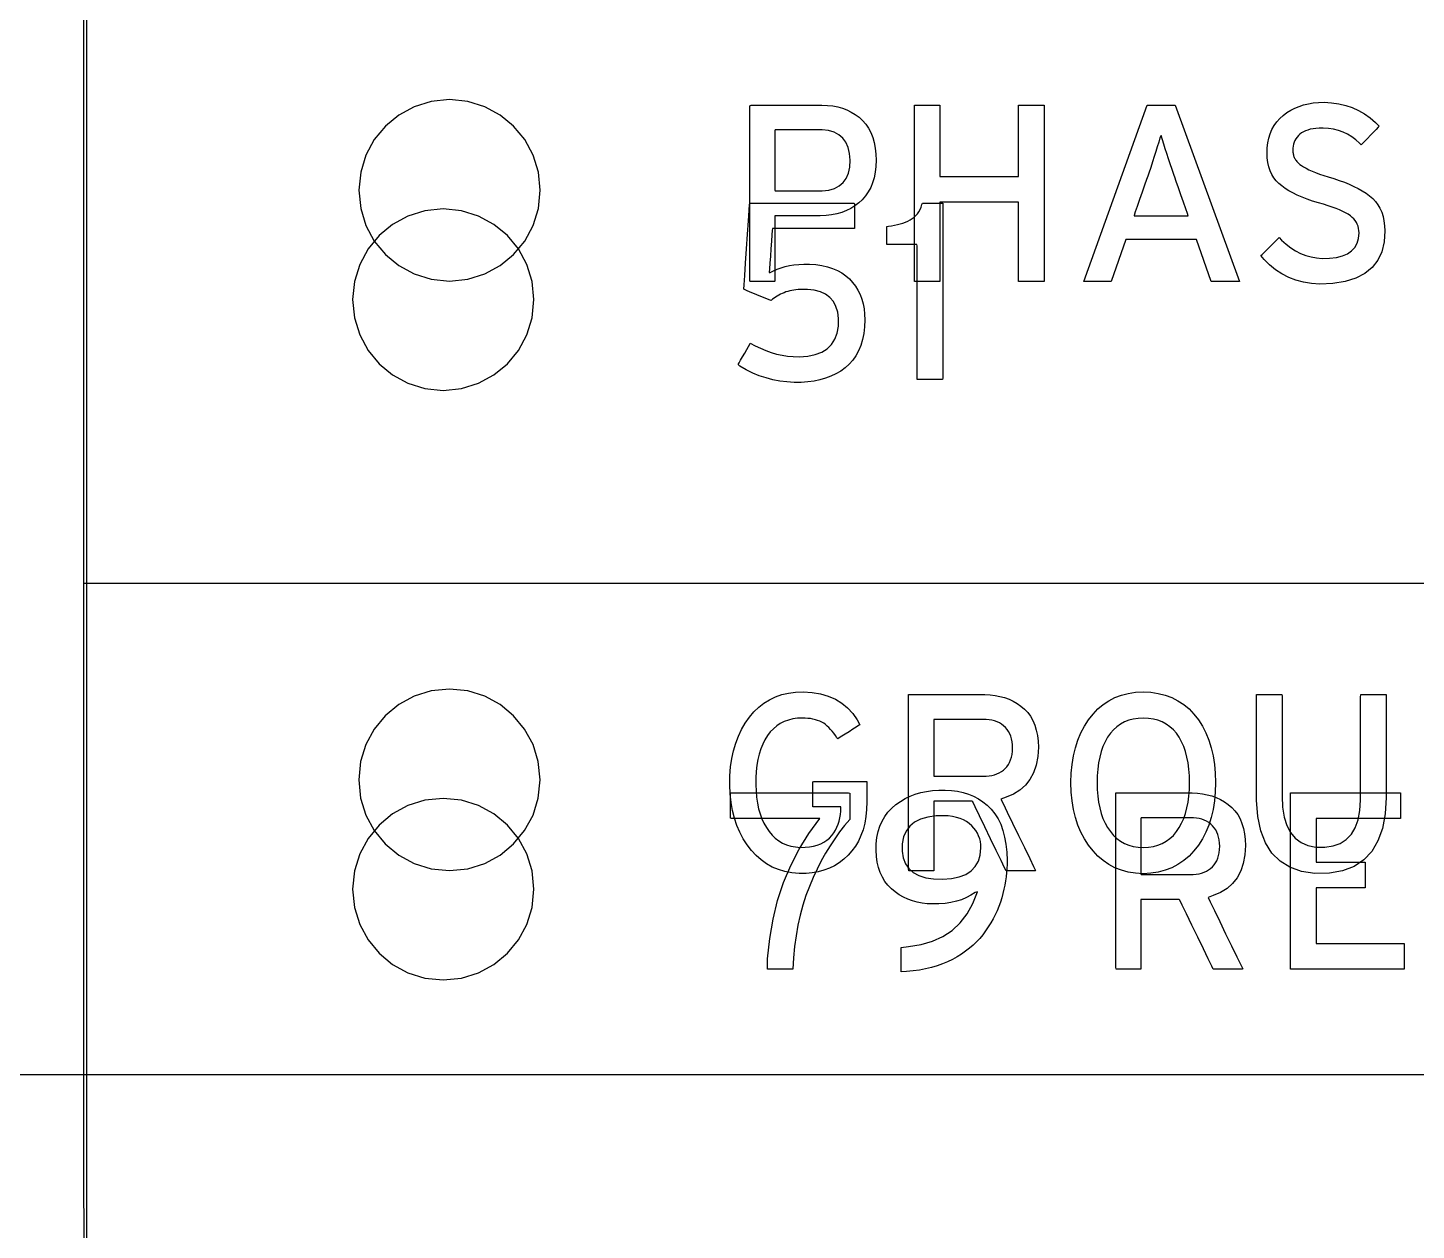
# Model space of a CAD drawing. Extents: x 1 to 47.7, y 0.2 to 35.
# Drawn here: x 12.891 to 13.657, y 12.101 to 12.763 of the extents above; entities that cross this region are included whole.
import ezdxf

# ---------------------------------------------------------------- set-up
doc = ezdxf.new("R2010")
doc.units = 0
doc.header["$MEASUREMENT"] = 0
for name, color, linetype in [('4_1__5U__UP_TO_TWO_IO_BOAR', 7, 'CONTINUOUS'), ('4_2__5U__FRONT_PANEL_W_24_', 7, 'CONTINUOUS'), ('5_1___24__TARGET_LEDS___12', 7, 'CONTINUOUS')]:
    doc.layers.add(name, color=color, linetype=linetype)

msp = doc.modelspace()

# ---------------------------------------------------------------- linework, layer by layer
at = {"layer": '4_1__5U__UP_TO_TWO_IO_BOAR'}
for points in [[(12.92363, 13.53081), (12.92363, 10.79851)], [(13.43743, 12.62361), (13.43743, 12.66722), (13.3941, 12.66722), (13.3941, 12.62361), (13.37999, 12.62361), (13.37999, 12.72079), (13.3941, 12.72079), (13.3941, 12.68145), (13.43743, 12.68145), (13.43743, 12.72079), (13.45154, 12.72079), (13.45154, 12.62361), (13.43743, 12.62361)], [(13.54363, 12.62361), (13.5355, 12.64667), (13.49657, 12.64667), (13.4885, 12.62361), (13.47338, 12.62361), (13.50837, 12.72079), (13.52383, 12.72079), (13.55923, 12.62361), (13.54363, 12.62361)], [(11.60446, 12.18645), (14.34452, 12.18645)]]:
    msp.add_lwpolyline(points, dxfattribs=at)
for points in [[(13.12369, 12.6238), (13.13377, 12.62481), (13.14315, 12.62773), (13.15165, 12.63234), (13.15905, 12.63845), (13.16516, 12.64586), (13.16978, 12.65435), (13.17269, 12.66374), (13.17371, 12.67382), (13.17269, 12.6839), (13.16978, 12.69328), (13.16516, 12.70177), (13.15905, 12.70917), (13.15165, 12.71528), (13.14315, 12.71989), (13.13377, 12.7228), (13.12369, 12.72381), (13.11361, 12.7228), (13.10423, 12.71989), (13.09574, 12.71528), (13.08835, 12.70917), (13.08225, 12.70177), (13.07764, 12.69328), (13.07473, 12.6839), (13.07372, 12.67382), (13.07473, 12.66374), (13.07764, 12.65435), (13.08225, 12.64586), (13.08835, 12.63845), (13.09574, 12.63234), (13.10423, 12.62773), (13.11361, 12.62481)], [(13.35897, 12.69038), (13.35882, 12.68698), (13.35844, 12.68377), (13.35783, 12.68076), (13.35699, 12.67795), (13.35591, 12.67533), (13.35461, 12.67291), (13.35308, 12.67069), (13.35131, 12.66866), (13.34934, 12.66683), (13.34721, 12.66521), (13.34494, 12.6638), (13.34251, 12.66261), (13.33994, 12.66163), (13.33721, 12.66086), (13.33434, 12.66031), (13.33131, 12.65996), (13.32813, 12.65983), (13.32703, 12.65983), (13.3247, 12.65983), (13.32125, 12.65983), (13.31714, 12.65983), (13.31284, 12.65983), (13.30884, 12.65983), (13.30559, 12.65983), (13.30358, 12.65983), (13.30315, 12.65967), (13.30315, 12.65747), (13.30315, 12.65322), (13.30315, 12.64762), (13.30315, 12.64137), (13.30315, 12.63515), (13.30315, 12.62967), (13.30315, 12.62562), (13.30315, 12.62368), (13.30283, 12.62361), (13.30161, 12.62361), (13.29973, 12.62361), (13.29744, 12.62361), (13.29503, 12.62361), (13.29275, 12.62361), (13.29086, 12.62361), (13.28964, 12.62361), (13.28932, 12.6238), (13.28932, 12.62899), (13.28932, 12.63987), (13.28932, 12.65458), (13.28932, 12.67125), (13.28932, 12.68803), (13.28932, 12.70305), (13.28932, 12.71445), (13.28932, 12.72036), (13.29, 12.72079), (13.29322, 12.72079), (13.29841, 12.72079), (13.30482, 12.72079), (13.31169, 12.72079), (13.31827, 12.72079), (13.3238, 12.72079), (13.32752, 12.72079), (13.32905, 12.72079), (13.33209, 12.72067), (13.33498, 12.72034), (13.33774, 12.7198), (13.34036, 12.71907), (13.34285, 12.71813), (13.3452, 12.71698), (13.34741, 12.71563), (13.34949, 12.71408), (13.35143, 12.7123), (13.35317, 12.71028), (13.35468, 12.70806), (13.35596, 12.70564), (13.35702, 12.703), (13.35785, 12.70016), (13.35845, 12.6971), (13.35882, 12.69384)], [(13.63939, 12.65151), (13.63899, 12.64538), (13.63769, 12.63996), (13.63547, 12.63526), (13.63233, 12.63127), (13.62828, 12.62799), (13.62333, 12.62543), (13.61745, 12.62358), (13.61067, 12.62245), (13.6036, 12.62208), (13.59897, 12.62245), (13.59456, 12.6232), (13.59038, 12.62433), (13.58641, 12.62584), (13.58268, 12.62773), (13.57916, 12.63), (13.57587, 12.63265), (13.5728, 12.63568), (13.57107, 12.6378), (13.57169, 12.63842), (13.57284, 12.63956), (13.57434, 12.64107), (13.57604, 12.64275), (13.57773, 12.64444), (13.57925, 12.64596), (13.58042, 12.64713), (13.58107, 12.64777), (13.5825, 12.64641), (13.58496, 12.64412), (13.58751, 12.64213), (13.59017, 12.64043), (13.59291, 12.63903), (13.59576, 12.63791), (13.5987, 12.63708), (13.60175, 12.63654), (13.60488, 12.6363), (13.60887, 12.63639), (13.61267, 12.63685), (13.61596, 12.63768), (13.61875, 12.63887), (13.62103, 12.64043), (13.62282, 12.64235), (13.6241, 12.64464), (13.62487, 12.6473), (13.62515, 12.65032), (13.6251, 12.65165), (13.62492, 12.65284), (13.62463, 12.65398), (13.62422, 12.65507), (13.6237, 12.65611), (13.62305, 12.65709), (13.62229, 12.65803), (13.6214, 12.65891), (13.62039, 12.65975), (13.61917, 12.66058), (13.61777, 12.6614), (13.6162, 12.66221), (13.61444, 12.66301), (13.6125, 12.6638), (13.61039, 12.66458), (13.60809, 12.66535), (13.60562, 12.66612), (13.60276, 12.66694), (13.59956, 12.66792), (13.59656, 12.66896), (13.59375, 12.67004), (13.59113, 12.67118), (13.58871, 12.67236), (13.58648, 12.6736), (13.58444, 12.67488), (13.5826, 12.67622), (13.58094, 12.67759), (13.57946, 12.67909), (13.57817, 12.68077), (13.57707, 12.68262), (13.57617, 12.68464), (13.57545, 12.68684), (13.57492, 12.68921), (13.57458, 12.69175), (13.57443, 12.69446), (13.5745, 12.6973), (13.57481, 12.70003), (13.57535, 12.70261), (13.57611, 12.70505), (13.57711, 12.70735), (13.57833, 12.70951), (13.57978, 12.71153), (13.58146, 12.7134), (13.58337, 12.71513), (13.58538, 12.71664), (13.58751, 12.71797), (13.58975, 12.71912), (13.59212, 12.7201), (13.59461, 12.7209), (13.59722, 12.72153), (13.59995, 12.72198), (13.60281, 12.72225), (13.6059, 12.72235), (13.61003, 12.72212), (13.614, 12.72156), (13.6178, 12.72066), (13.62143, 12.71943), (13.6249, 12.71787), (13.6282, 12.71598), (13.63132, 12.71375), (13.63429, 12.71119), (13.63627, 12.70913), (13.63572, 12.70856), (13.63463, 12.70743), (13.63317, 12.70591), (13.63151, 12.70419), (13.62983, 12.70245), (13.6283, 12.70087), (13.62711, 12.69963), (13.62642, 12.69891), (13.62538, 12.69978), (13.62333, 12.70166), (13.62115, 12.7033), (13.61885, 12.7047), (13.61641, 12.70586), (13.61385, 12.70678), (13.61115, 12.70746), (13.60833, 12.7079), (13.60538, 12.7081), (13.60315, 12.70808), (13.60142, 12.70795), (13.5998, 12.70774), (13.5983, 12.70745), (13.59692, 12.70707), (13.59565, 12.70662), (13.59449, 12.70608), (13.59345, 12.70546), (13.59253, 12.70476), (13.59171, 12.70396), (13.591, 12.70311), (13.59037, 12.70222), (13.58985, 12.70129), (13.58942, 12.70031), (13.58908, 12.69929), (13.58885, 12.69822), (13.58871, 12.69712), (13.58866, 12.69599), (13.58868, 12.69543), (13.58871, 12.69489), (13.58877, 12.69436), (13.58885, 12.69385), (13.58896, 12.69336), (13.58909, 12.69289), (13.58924, 12.69243), (13.58942, 12.69199), (13.58962, 12.69156), (13.58986, 12.6911), (13.59014, 12.69065), (13.59046, 12.6902), (13.59081, 12.68975), (13.59121, 12.68932), (13.59164, 12.68888), (13.59211, 12.68846), (13.59261, 12.68804), (13.59338, 12.68747), (13.59457, 12.68671), (13.59595, 12.68594), (13.59752, 12.68516), (13.59928, 12.68438), (13.60123, 12.68359), (13.60337, 12.68279), (13.6057, 12.68199), (13.60822, 12.68118), (13.61118, 12.68028), (13.61421, 12.67929), (13.61708, 12.67825), (13.61979, 12.67715), (13.62234, 12.67599), (13.62473, 12.67478), (13.62697, 12.67351), (13.62904, 12.67219), (13.63096, 12.67081), (13.6327, 12.66933), (13.63424, 12.66769), (13.63558, 12.66589), (13.63671, 12.66391), (13.63765, 12.66177), (13.63839, 12.65945), (13.63892, 12.65697), (13.63926, 12.65433)], [(13.34459, 12.69038), (13.34427, 12.69418), (13.34349, 12.69749), (13.34225, 12.70031), (13.34055, 12.70264), (13.3384, 12.70449), (13.33579, 12.70584), (13.33272, 12.70671), (13.3292, 12.70708), (13.32776, 12.7071), (13.32532, 12.7071), (13.32161, 12.7071), (13.31718, 12.7071), (13.31259, 12.7071), (13.30838, 12.7071), (13.30511, 12.7071), (13.30333, 12.7071), (13.30315, 12.70659), (13.30315, 12.70376), (13.30315, 12.69911), (13.30315, 12.69336), (13.30315, 12.68725), (13.30315, 12.6815), (13.30315, 12.67685), (13.30315, 12.67403), (13.30333, 12.67352), (13.30511, 12.67352), (13.30838, 12.67352), (13.31259, 12.67352), (13.31718, 12.67352), (13.32161, 12.67352), (13.32532, 12.67352), (13.32776, 12.67352), (13.32922, 12.67354), (13.33282, 12.67395), (13.33594, 12.67484), (13.33858, 12.67621), (13.34075, 12.67807), (13.34243, 12.68042), (13.34363, 12.68325), (13.34435, 12.68657)], [(13.52322, 12.68207), (13.52214, 12.68526), (13.52111, 12.68833), (13.52013, 12.69126), (13.51921, 12.69407), (13.51834, 12.69675), (13.51752, 12.6993), (13.51675, 12.70172), (13.51603, 12.70401), (13.51539, 12.70267), (13.5147, 12.70032), (13.51394, 12.69783), (13.51312, 12.69519), (13.51224, 12.69242), (13.5113, 12.68951), (13.51029, 12.68645), (13.50922, 12.68325), (13.50866, 12.68159), (13.50801, 12.67972), (13.50694, 12.67664), (13.50561, 12.67283), (13.50421, 12.66878), (13.50288, 12.66497), (13.50181, 12.66189), (13.50116, 12.66002), (13.50125, 12.65968), (13.50337, 12.65968), (13.50724, 12.65968), (13.51223, 12.65968), (13.51767, 12.65968), (13.52292, 12.65968), (13.52732, 12.65968), (13.53022, 12.65968), (13.53101, 12.65972), (13.53057, 12.66098), (13.52964, 12.66365), (13.52838, 12.66725), (13.52698, 12.67128), (13.52559, 12.67527), (13.52439, 12.67872), (13.52354, 12.68115)], [(13.12366, 12.29881), (13.13374, 12.29982), (13.14313, 12.30274), (13.15162, 12.30735), (13.15903, 12.31346), (13.16514, 12.32087), (13.16975, 12.32936), (13.17266, 12.33875), (13.17368, 12.34883), (13.17266, 12.35891), (13.16975, 12.36829), (13.16514, 12.37678), (13.15903, 12.38418), (13.15162, 12.39029), (13.14313, 12.39489), (13.13374, 12.39781), (13.12366, 12.39882), (13.11358, 12.39781), (13.1042, 12.39489), (13.09571, 12.39029), (13.08832, 12.38418), (13.08222, 12.37678), (13.07762, 12.36829), (13.07471, 12.35891), (13.07369, 12.34883), (13.07471, 12.33875), (13.07762, 12.32936), (13.08222, 12.32087), (13.08832, 12.31346), (13.09571, 12.30735), (13.1042, 12.30274), (13.11358, 12.29982)], [(13.35384, 12.33667), (13.35368, 12.3325), (13.35328, 12.32856), (13.35262, 12.32484), (13.35171, 12.32134), (13.35055, 12.31807), (13.34915, 12.31502), (13.34749, 12.31219), (13.34558, 12.30959), (13.34342, 12.30721), (13.34109, 12.30503), (13.33859, 12.30312), (13.33594, 12.30147), (13.33312, 12.30008), (13.33015, 12.29896), (13.32701, 12.29809), (13.32372, 12.29749), (13.32026, 12.29715), (13.31645, 12.29713), (13.31245, 12.29751), (13.30864, 12.29824), (13.30505, 12.29932), (13.30166, 12.30075), (13.29848, 12.30252), (13.2955, 12.30464), (13.29273, 12.30711), (13.29017, 12.30993), (13.28778, 12.31303), (13.28563, 12.31635), (13.28375, 12.31989), (13.28215, 12.32367), (13.28082, 12.32768), (13.27976, 12.33192), (13.27898, 12.3364), (13.27848, 12.34111), (13.27824, 12.34605), (13.27833, 12.35108), (13.27871, 12.35591), (13.27936, 12.36051), (13.28028, 12.36488), (13.28148, 12.36902), (13.28295, 12.37294), (13.2847, 12.37662), (13.28672, 12.38009), (13.28901, 12.38332), (13.29148, 12.38626), (13.29416, 12.38886), (13.29704, 12.39111), (13.30012, 12.39301), (13.30341, 12.39457), (13.30691, 12.39579), (13.31061, 12.39666), (13.31452, 12.39719), (13.31877, 12.39736), (13.32371, 12.39704), (13.3283, 12.39625), (13.33254, 12.395), (13.33644, 12.39329), (13.33999, 12.39112), (13.34319, 12.38849), (13.34605, 12.3854), (13.34855, 12.38184), (13.34998, 12.37919), (13.34927, 12.37873), (13.34789, 12.37784), (13.34606, 12.37667), (13.344, 12.37535), (13.34193, 12.37402), (13.34005, 12.37282), (13.3386, 12.37188), (13.33778, 12.37136), (13.33726, 12.37199), (13.33644, 12.37327), (13.3356, 12.37447), (13.33473, 12.37559), (13.33384, 12.37663), (13.33292, 12.3776), (13.33198, 12.37848), (13.33101, 12.37929), (13.33001, 12.38002), (13.32896, 12.38062), (13.32784, 12.38114), (13.32665, 12.38159), (13.3254, 12.38198), (13.32409, 12.38229), (13.32271, 12.38254), (13.32126, 12.38272), (13.31976, 12.38283), (13.31819, 12.38287), (13.31556, 12.38274), (13.31296, 12.38238), (13.31052, 12.38178), (13.30822, 12.38094), (13.30608, 12.37987), (13.30409, 12.37856), (13.30225, 12.37702), (13.30057, 12.37523), (13.29903, 12.37321), (13.29764, 12.37094), (13.29641, 12.36849), (13.29536, 12.36585), (13.29448, 12.36303), (13.29377, 12.36003), (13.29322, 12.35684), (13.29285, 12.35347), (13.29265, 12.34991), (13.29261, 12.3462), (13.29274, 12.3426), (13.29304, 12.33919), (13.29351, 12.33596), (13.29415, 12.33291), (13.29496, 12.33004), (13.29594, 12.32735), (13.29709, 12.32484), (13.29841, 12.32251), (13.29989, 12.32033), (13.30151, 12.31836), (13.30329, 12.31664), (13.30522, 12.31516), (13.30729, 12.31395), (13.30952, 12.31298), (13.3119, 12.31226), (13.31443, 12.3118), (13.31711, 12.31159), (13.31973, 12.31164), (13.32214, 12.31188), (13.32439, 12.31228), (13.32647, 12.31284), (13.32839, 12.31357), (13.33015, 12.31446), (13.33174, 12.31551), (13.33317, 12.31673), (13.33444, 12.31811), (13.33551, 12.31959), (13.33644, 12.32112), (13.33725, 12.32272), (13.33793, 12.32438), (13.33849, 12.3261), (13.33892, 12.32788), (13.33923, 12.32972), (13.33941, 12.33163), (13.33946, 12.3335), (13.33946, 12.33351), (13.33946, 12.33355), (13.33946, 12.33361), (13.33946, 12.33367), (13.33946, 12.33374), (13.33946, 12.33381), (13.33946, 12.33386), (13.33946, 12.33389), (13.33943, 12.3339), (13.33864, 12.3339), (13.33699, 12.3339), (13.33476, 12.3339), (13.33221, 12.3339), (13.32962, 12.3339), (13.32725, 12.3339), (13.32538, 12.3339), (13.32427, 12.3339), (13.32408, 12.334), (13.32408, 12.33489), (13.32408, 12.3365), (13.32408, 12.3386), (13.32408, 12.34094), (13.32408, 12.34327), (13.32408, 12.34535), (13.32408, 12.34694), (13.32408, 12.34778), (13.3245, 12.34786), (13.32673, 12.34786), (13.33041, 12.34786), (13.33502, 12.34786), (13.34005, 12.34786), (13.34496, 12.34786), (13.34924, 12.34786), (13.35236, 12.34786), (13.3538, 12.34786), (13.35384, 12.34759), (13.35384, 12.34664), (13.35384, 12.34517), (13.35384, 12.34339), (13.35384, 12.3415), (13.35384, 12.33968), (13.35384, 12.33814), (13.35384, 12.33707)], [(13.44838, 12.36675), (13.44802, 12.3616), (13.44712, 12.35693), (13.44569, 12.35276), (13.44373, 12.34907), (13.44123, 12.34587), (13.4382, 12.34316), (13.43463, 12.34093), (13.43053, 12.3392), (13.42774, 12.33815), (13.42893, 12.33569), (13.43117, 12.33105), (13.43411, 12.32497), (13.4374, 12.31818), (13.44067, 12.31142), (13.44357, 12.30544), (13.44573, 12.30097), (13.4468, 12.29875), (13.44653, 12.29863), (13.44517, 12.29863), (13.44301, 12.29863), (13.44038, 12.29863), (13.43757, 12.29863), (13.43488, 12.29863), (13.43262, 12.29863), (13.43109, 12.29863), (13.43058, 12.29864), (13.42977, 12.30032), (13.42783, 12.3043), (13.42513, 12.30988), (13.42199, 12.31634), (13.41878, 12.32297), (13.41584, 12.32904), (13.41351, 12.33384), (13.41215, 12.33665), (13.41176, 12.33709), (13.41033, 12.33709), (13.40776, 12.33709), (13.40445, 12.33709), (13.4008, 12.33709), (13.3972, 12.33709), (13.39405, 12.33709), (13.39175, 12.33709), (13.39069, 12.33709), (13.39067, 12.33612), (13.39067, 12.33269), (13.39067, 12.32748), (13.39067, 12.32119), (13.39067, 12.31454), (13.39067, 12.30824), (13.39067, 12.30303), (13.39067, 12.2996), (13.39065, 12.29863), (13.38996, 12.29863), (13.38846, 12.29863), (13.38642, 12.29863), (13.38408, 12.29863), (13.3817, 12.29863), (13.37955, 12.29863), (13.37788, 12.29863), (13.37694, 12.29863), (13.37683, 12.29975), (13.37683, 12.30685), (13.37683, 12.31898), (13.37683, 12.33432), (13.37683, 12.35105), (13.37683, 12.36738), (13.37683, 12.38148), (13.37683, 12.39155), (13.37683, 12.39578), (13.37811, 12.39581), (13.38199, 12.39581), (13.38773, 12.39581), (13.39455, 12.39581), (13.40169, 12.39581), (13.40837, 12.39581), (13.41382, 12.39581), (13.41729, 12.39581), (13.41892, 12.39581), (13.4218, 12.39566), (13.42456, 12.39533), (13.42721, 12.39482), (13.42975, 12.39412), (13.43218, 12.39323), (13.43449, 12.39216), (13.43669, 12.3909), (13.43878, 12.38946), (13.44075, 12.3878), (13.44251, 12.38593), (13.44404, 12.38383), (13.44534, 12.38152), (13.4464, 12.379), (13.44724, 12.37626), (13.44785, 12.37331), (13.44823, 12.37014)], [(13.5461, 12.34726), (13.54593, 12.34208), (13.54546, 12.33716), (13.54471, 12.33249), (13.54368, 12.32806), (13.54235, 12.32389), (13.54074, 12.31997), (13.53884, 12.31629), (13.53666, 12.31286), (13.53417, 12.30966), (13.53143, 12.30678), (13.52848, 12.30427), (13.5253, 12.30214), (13.52191, 12.30038), (13.5183, 12.29899), (13.51447, 12.29798), (13.51042, 12.29734), (13.50616, 12.29707), (13.50193, 12.29734), (13.49792, 12.29798), (13.49413, 12.29899), (13.49056, 12.30038), (13.48722, 12.30214), (13.4841, 12.30427), (13.48119, 12.30678), (13.47851, 12.30966), (13.47602, 12.31286), (13.47379, 12.31629), (13.47184, 12.31997), (13.47019, 12.32389), (13.46884, 12.32806), (13.46777, 12.33249), (13.467, 12.33716), (13.46653, 12.34208), (13.46635, 12.34726), (13.46653, 12.35243), (13.467, 12.35736), (13.46777, 12.36205), (13.46884, 12.36649), (13.47019, 12.37069), (13.47184, 12.37465), (13.47379, 12.37836), (13.47602, 12.38183), (13.47851, 12.38503), (13.48119, 12.38787), (13.4841, 12.39033), (13.48722, 12.39243), (13.49056, 12.39416), (13.49413, 12.39552), (13.49792, 12.3965), (13.50193, 12.39712), (13.50616, 12.39737), (13.51042, 12.39712), (13.51447, 12.3965), (13.5183, 12.39552), (13.52191, 12.39416), (13.5253, 12.39243), (13.52848, 12.39033), (13.53143, 12.38787), (13.53417, 12.38503), (13.53666, 12.38183), (13.53884, 12.37836), (13.54074, 12.37465), (13.54235, 12.37069), (13.54368, 12.36649), (13.54471, 12.36205), (13.54546, 12.35736), (13.54593, 12.35243)], [(13.64016, 12.33914), (13.6396, 12.33002), (13.63809, 12.32202), (13.63561, 12.31512), (13.63217, 12.30934), (13.62777, 12.30467), (13.62242, 12.30112), (13.6161, 12.29867), (13.60882, 12.29734), (13.60079, 12.29722), (13.59345, 12.29836), (13.58706, 12.30062), (13.58162, 12.30399), (13.57712, 12.30847), (13.57358, 12.31407), (13.57099, 12.32078), (13.56934, 12.3286), (13.56864, 12.33754), (13.56862, 12.34083), (13.56862, 12.34583), (13.56862, 12.35349), (13.56862, 12.36274), (13.56862, 12.37253), (13.56862, 12.38178), (13.56862, 12.38944), (13.56862, 12.39444), (13.56864, 12.39581), (13.56936, 12.39581), (13.57091, 12.39581), (13.57302, 12.39581), (13.57542, 12.39581), (13.57785, 12.39581), (13.58004, 12.39581), (13.58172, 12.39581), (13.58263, 12.39581), (13.58272, 12.39503), (13.58272, 12.39072), (13.58272, 12.38355), (13.58272, 12.37459), (13.58272, 12.36489), (13.58272, 12.3555), (13.58272, 12.34749), (13.58272, 12.34191), (13.58272, 12.33982), (13.58301, 12.33367), (13.58389, 12.32828), (13.58534, 12.32364), (13.58738, 12.31976), (13.59, 12.31663), (13.5932, 12.31424), (13.59699, 12.31262), (13.60136, 12.31174), (13.60625, 12.31165), (13.61082, 12.31236), (13.61478, 12.31378), (13.61816, 12.31594), (13.62093, 12.31882), (13.62311, 12.32243), (13.62469, 12.32677), (13.62567, 12.33183), (13.62605, 12.33762), (13.62606, 12.34025), (13.62606, 12.34531), (13.62606, 12.35305), (13.62606, 12.3624), (13.62606, 12.37228), (13.62606, 12.38163), (13.62606, 12.38937), (13.62606, 12.39443), (13.62608, 12.39581), (13.62681, 12.39581), (13.62835, 12.39581), (13.63046, 12.39581), (13.63286, 12.39581), (13.63529, 12.39581), (13.63748, 12.39581), (13.63916, 12.39581), (13.64008, 12.39581), (13.64016, 12.39502), (13.64016, 12.39066), (13.64016, 12.3834), (13.64016, 12.37433), (13.64016, 12.36452), (13.64016, 12.35502), (13.64016, 12.34691), (13.64016, 12.34126)], [(13.43414, 12.36635), (13.43405, 12.36815), (13.43385, 12.36984), (13.43353, 12.37141), (13.4331, 12.37288), (13.43255, 12.37423), (13.43189, 12.37548), (13.43111, 12.37661), (13.43023, 12.37763), (13.42922, 12.37857), (13.42811, 12.37942), (13.42691, 12.38015), (13.42563, 12.38076), (13.42425, 12.38127), (13.42279, 12.38165), (13.42124, 12.38192), (13.4196, 12.38208), (13.41809, 12.38212), (13.41674, 12.38212), (13.4137, 12.38212), (13.40951, 12.38212), (13.40474, 12.38212), (13.39993, 12.38212), (13.39563, 12.38212), (13.39239, 12.38212), (13.39076, 12.38212), (13.39067, 12.38148), (13.39067, 12.37876), (13.39067, 12.37446), (13.39067, 12.36922), (13.39067, 12.36367), (13.39067, 12.35843), (13.39067, 12.35414), (13.39067, 12.35141), (13.39076, 12.35078), (13.39239, 12.35078), (13.39563, 12.35078), (13.39993, 12.35078), (13.40474, 12.35078), (13.40951, 12.35078), (13.4137, 12.35078), (13.41674, 12.35078), (13.41809, 12.35078), (13.41957, 12.35082), (13.42118, 12.35096), (13.42271, 12.35122), (13.42415, 12.35159), (13.42551, 12.35206), (13.42679, 12.35265), (13.42798, 12.35334), (13.42908, 12.35414), (13.4301, 12.35505), (13.43102, 12.35606), (13.43182, 12.35718), (13.43251, 12.35842), (13.43307, 12.35978), (13.43351, 12.36125), (13.43384, 12.36283), (13.43405, 12.36453)], [(13.53172, 12.34726), (13.53164, 12.35108), (13.53137, 12.3547), (13.53092, 12.35812), (13.5303, 12.36135), (13.5295, 12.36438), (13.52852, 12.36721), (13.52736, 12.36984), (13.52602, 12.37228), (13.5245, 12.37448), (13.5228, 12.37642), (13.52093, 12.3781), (13.51889, 12.37953), (13.51668, 12.3807), (13.5143, 12.38163), (13.51176, 12.38229), (13.50904, 12.38271), (13.50616, 12.38287), (13.50333, 12.38271), (13.50067, 12.38229), (13.49817, 12.38163), (13.49582, 12.3807), (13.49365, 12.37953), (13.49163, 12.3781), (13.48977, 12.37642), (13.48808, 12.37448), (13.48654, 12.37228), (13.48518, 12.36984), (13.484, 12.36721), (13.483, 12.36438), (13.48218, 12.36135), (13.48154, 12.35812), (13.48109, 12.3547), (13.48082, 12.35108), (13.48073, 12.34726), (13.48082, 12.34348), (13.48109, 12.3399), (13.48154, 12.33652), (13.48218, 12.33333), (13.483, 12.33033), (13.484, 12.32753), (13.48518, 12.32492), (13.48654, 12.3225), (13.48808, 12.32025), (13.48977, 12.31821), (13.49163, 12.31645), (13.49365, 12.31496), (13.49582, 12.31374), (13.49817, 12.3128), (13.50067, 12.31212), (13.50333, 12.31171), (13.50616, 12.31158), (13.50904, 12.31171), (13.51176, 12.31212), (13.5143, 12.3128), (13.51668, 12.31374), (13.51889, 12.31496), (13.52093, 12.31645), (13.5228, 12.31821), (13.5245, 12.32025), (13.52602, 12.3225), (13.52736, 12.32492), (13.52852, 12.32753), (13.5295, 12.33033), (13.5303, 12.33333), (13.53092, 12.33652), (13.53137, 12.3399), (13.53164, 12.34348)]]:
    msp.add_lwpolyline(points, close=True, dxfattribs=at)
at = {"layer": '4_2__5U__FRONT_PANEL_W_24_'}
for points in [[(12.92199, 13.15202), (12.92229, 8.99473)], [(12.92208, 12.45729), (14.34236, 12.45729)], [(13.58743, 12.24445), (13.58743, 12.34163), (13.64808, 12.34163), (13.64808, 12.32753), (13.60154, 12.32753), (13.60154, 12.30337), (13.62858, 12.30337), (13.62858, 12.28928), (13.60154, 12.28928), (13.60154, 12.25854), (13.65013, 12.25854), (13.65013, 12.24445), (13.58743, 12.24445)]]:
    msp.add_lwpolyline(points, dxfattribs=at)
for points in [[(13.12025, 12.56353), (13.13033, 12.56454), (13.13972, 12.56746), (13.14821, 12.57207), (13.15562, 12.57818), (13.16173, 12.58559), (13.16634, 12.59408), (13.16926, 12.60347), (13.17027, 12.61355), (13.16926, 12.62363), (13.16634, 12.63301), (13.16173, 12.6415), (13.15562, 12.6489), (13.14821, 12.65501), (13.13972, 12.65962), (13.13033, 12.66253), (13.12025, 12.66354), (13.11017, 12.66253), (13.10079, 12.65962), (13.0923, 12.65501), (13.08491, 12.6489), (13.07881, 12.6415), (13.07421, 12.63301), (13.0713, 12.62363), (13.07028, 12.61355), (13.0713, 12.60347), (13.07421, 12.59408), (13.07881, 12.58559), (13.08491, 12.57818), (13.0923, 12.57207), (13.10079, 12.56746), (13.11017, 12.56454)], [(13.35265, 12.60248), (13.35248, 12.59858), (13.35206, 12.59492), (13.35138, 12.5915), (13.35043, 12.58832), (13.34923, 12.58537), (13.34776, 12.58266), (13.34604, 12.58019), (13.34405, 12.57796), (13.34181, 12.57597), (13.33938, 12.57419), (13.33678, 12.57264), (13.334, 12.57131), (13.33106, 12.5702), (13.32795, 12.56931), (13.32467, 12.56864), (13.32121, 12.56818), (13.31759, 12.56795), (13.31371, 12.56794), (13.30973, 12.56818), (13.30582, 12.56866), (13.30199, 12.5694), (13.29822, 12.57038), (13.29452, 12.57161), (13.2909, 12.57309), (13.28734, 12.57483), (13.28385, 12.57681), (13.28281, 12.57772), (13.28335, 12.57866), (13.28421, 12.58018), (13.28529, 12.58207), (13.28645, 12.58411), (13.28758, 12.58609), (13.28855, 12.5878), (13.28925, 12.58903), (13.28955, 12.58955), (13.29215, 12.58813), (13.2951, 12.58671), (13.29807, 12.58547), (13.30105, 12.58442), (13.30406, 12.58356), (13.30708, 12.58289), (13.31012, 12.58241), (13.31318, 12.58212), (13.31648, 12.58203), (13.32119, 12.5824), (13.32533, 12.58326), (13.32889, 12.58463), (13.33189, 12.58649), (13.33431, 12.58886), (13.33615, 12.59172), (13.33743, 12.59508), (13.33812, 12.59894), (13.33821, 12.60309), (13.33773, 12.60668), (13.33677, 12.60982), (13.33534, 12.6125), (13.33343, 12.61473), (13.33104, 12.61652), (13.32818, 12.61785), (13.32484, 12.61872), (13.32103, 12.61915), (13.31845, 12.61919), (13.31716, 12.61915), (13.3159, 12.61907), (13.31468, 12.61895), (13.3135, 12.61879), (13.31235, 12.61859), (13.31125, 12.61836), (13.31018, 12.61808), (13.30914, 12.61777), (13.30816, 12.61739), (13.30719, 12.61696), (13.30625, 12.6165), (13.30532, 12.61601), (13.30441, 12.61549), (13.30352, 12.61493), (13.30265, 12.61434), (13.30179, 12.61373), (13.30096, 12.61308), (13.30042, 12.6133), (13.29897, 12.61389), (13.29689, 12.61473), (13.29444, 12.61573), (13.29188, 12.61677), (13.28949, 12.61774), (13.28753, 12.61854), (13.28626, 12.61906), (13.28594, 12.61928), (13.2861, 12.6217), (13.28644, 12.62678), (13.28691, 12.63369), (13.28745, 12.64158), (13.28799, 12.64961), (13.28849, 12.65693), (13.28888, 12.66272), (13.28911, 12.66611), (13.28957, 12.66666), (13.29333, 12.66666), (13.30011, 12.66666), (13.30888, 12.66666), (13.31862, 12.66666), (13.32831, 12.66666), (13.33691, 12.66666), (13.34341, 12.66666), (13.34676, 12.66666), (13.34701, 12.66643), (13.34701, 12.66535), (13.34701, 12.66361), (13.34701, 12.66144), (13.34701, 12.65909), (13.34701, 12.65681), (13.34701, 12.65485), (13.34701, 12.65344), (13.34701, 12.65284), (13.34571, 12.65283), (13.34162, 12.65283), (13.33553, 12.65283), (13.32823, 12.65283), (13.32053, 12.65283), (13.31323, 12.65283), (13.30714, 12.65283), (13.30306, 12.65283), (13.30176, 12.65282), (13.30168, 12.65174), (13.30149, 12.64923), (13.30123, 12.64572), (13.30092, 12.64165), (13.30061, 12.63746), (13.30032, 12.63359), (13.30009, 12.63047), (13.29994, 12.62854), (13.30051, 12.6285), (13.30238, 12.62951), (13.30438, 12.63039), (13.3065, 12.63116), (13.30874, 12.6318), (13.31111, 12.63232), (13.31361, 12.63271), (13.31623, 12.63298), (13.31897, 12.63313), (13.32226, 12.6331), (13.32575, 12.63284), (13.32903, 12.63237), (13.33209, 12.63168), (13.33494, 12.63077), (13.33758, 12.62964), (13.34, 12.6283), (13.34221, 12.62675), (13.3442, 12.62498), (13.34598, 12.62301), (13.34754, 12.62091), (13.34889, 12.61868), (13.35004, 12.61631), (13.35098, 12.61381), (13.35171, 12.61118), (13.35223, 12.60841), (13.35254, 12.60551)], [(13.38161, 12.56948), (13.38161, 12.57233), (13.38161, 12.57992), (13.38161, 12.59078), (13.38161, 12.60346), (13.38161, 12.61651), (13.38161, 12.62846), (13.38161, 12.63787), (13.38161, 12.64327), (13.38144, 12.64401), (13.38023, 12.64401), (13.37812, 12.64401), (13.37544, 12.64401), (13.37252, 12.64401), (13.36968, 12.64401), (13.36725, 12.64401), (13.36555, 12.64401), (13.36491, 12.64401), (13.36491, 12.64439), (13.36491, 12.64541), (13.36491, 12.64688), (13.36491, 12.64859), (13.36491, 12.65034), (13.36491, 12.65195), (13.36491, 12.65322), (13.36491, 12.65395), (13.36578, 12.65412), (13.36747, 12.65431), (13.3691, 12.65457), (13.37067, 12.65489), (13.37219, 12.65528), (13.37364, 12.65574), (13.37504, 12.65626), (13.37638, 12.65685), (13.37766, 12.6575), (13.37884, 12.65821), (13.37992, 12.65901), (13.38089, 12.65991), (13.38175, 12.66092), (13.38251, 12.66202), (13.38316, 12.66322), (13.3837, 12.66452), (13.38413, 12.66592), (13.38442, 12.66666), (13.38524, 12.66666), (13.38668, 12.66666), (13.38851, 12.66666), (13.39051, 12.66666), (13.39245, 12.66666), (13.39411, 12.66666), (13.39527, 12.66666), (13.39571, 12.66666), (13.39571, 12.66294), (13.39571, 12.65305), (13.39571, 12.63889), (13.39571, 12.62235), (13.39571, 12.60534), (13.39571, 12.58975), (13.39571, 12.57749), (13.39571, 12.57045), (13.39557, 12.56948), (13.39455, 12.56948), (13.39277, 12.56948), (13.39051, 12.56948), (13.38804, 12.56948), (13.38564, 12.56948), (13.38358, 12.56948), (13.38215, 12.56948)], [(13.3444, 12.32692), (13.34153, 12.3236), (13.33876, 12.32008), (13.33609, 12.31638), (13.33351, 12.31248), (13.33103, 12.30838), (13.32865, 12.30409), (13.32637, 12.29961), (13.32419, 12.29494), (13.32211, 12.29005), (13.32021, 12.28496), (13.31853, 12.2797), (13.31707, 12.27426), (13.31583, 12.26864), (13.3148, 12.26286), (13.314, 12.25689), (13.31341, 12.25076), (13.31304, 12.24445), (13.3125, 12.24445), (13.31105, 12.24445), (13.30897, 12.24445), (13.30655, 12.24445), (13.30406, 12.24445), (13.30177, 12.24445), (13.29997, 12.24445), (13.29894, 12.24445), (13.2991, 12.25016), (13.30022, 12.26128), (13.30206, 12.27199), (13.3046, 12.28229), (13.30786, 12.29216), (13.31182, 12.30163), (13.31649, 12.31068), (13.32187, 12.31931), (13.32796, 12.32753), (13.32607, 12.32753), (13.32105, 12.32753), (13.31387, 12.32753), (13.30547, 12.32753), (13.29684, 12.32753), (13.28892, 12.32753), (13.2827, 12.32753), (13.27912, 12.32753), (13.27863, 12.32767), (13.27863, 12.32869), (13.27863, 12.33047), (13.27863, 12.33273), (13.27863, 12.3352), (13.27863, 12.3376), (13.27863, 12.33965), (13.27863, 12.34109), (13.27863, 12.34163), (13.28115, 12.34163), (13.28784, 12.34163), (13.29743, 12.34163), (13.30862, 12.34163), (13.32013, 12.34163), (13.33068, 12.34163), (13.33898, 12.34163), (13.34375, 12.34163), (13.3444, 12.34148), (13.3444, 12.34041), (13.3444, 12.33856), (13.3444, 12.3362), (13.3444, 12.33362), (13.3444, 12.33112), (13.3444, 12.32898), (13.3444, 12.32748)], [(13.43111, 12.30443), (13.43108, 12.30221), (13.43097, 12.29996), (13.43079, 12.2977), (13.43054, 12.29541), (13.43021, 12.29311), (13.42982, 12.29079), (13.42936, 12.28845), (13.42882, 12.28608), (13.4282, 12.2837), (13.42744, 12.28132), (13.42658, 12.27898), (13.42561, 12.27666), (13.42455, 12.27437), (13.42339, 12.27212), (13.42212, 12.26989), (13.42076, 12.2677), (13.41929, 12.26553), (13.41775, 12.26343), (13.4161, 12.26142), (13.41432, 12.25951), (13.41242, 12.25768), (13.41039, 12.25593), (13.40824, 12.25428), (13.40596, 12.25271), (13.40356, 12.25123), (13.40104, 12.24984), (13.39835, 12.24852), (13.39552, 12.24734), (13.39256, 12.2463), (13.38945, 12.24538), (13.38621, 12.24461), (13.38282, 12.24396), (13.3793, 12.24346), (13.37564, 12.24308), (13.37273, 12.24291), (13.37273, 12.24363), (13.37273, 12.24513), (13.37273, 12.24715), (13.37273, 12.24946), (13.37273, 12.25179), (13.37273, 12.25391), (13.37273, 12.25555), (13.37273, 12.25647), (13.37673, 12.25685), (13.38367, 12.25795), (13.38999, 12.25981), (13.39569, 12.26244), (13.40077, 12.26584), (13.40523, 12.27001), (13.40907, 12.27495), (13.41229, 12.28066), (13.41488, 12.28713), (13.41346, 12.28673), (13.41119, 12.28519), (13.40873, 12.28386), (13.40607, 12.28275), (13.40322, 12.28185), (13.40018, 12.28117), (13.39695, 12.2807), (13.39352, 12.28044), (13.39002, 12.2804), (13.38709, 12.28053), (13.38427, 12.28086), (13.38154, 12.28139), (13.37892, 12.28211), (13.3764, 12.28304), (13.37398, 12.28417), (13.37166, 12.28549), (13.36944, 12.28702), (13.36733, 12.28874), (13.36543, 12.29068), (13.36377, 12.29282), (13.36236, 12.29516), (13.36118, 12.29772), (13.36025, 12.30048), (13.35956, 12.30346), (13.35911, 12.30664), (13.3589, 12.31003), (13.35899, 12.31362), (13.35938, 12.31705), (13.36004, 12.32027), (13.36098, 12.32327), (13.3622, 12.32607), (13.36369, 12.32865), (13.36546, 12.33102), (13.36751, 12.33318), (13.36984, 12.33513), (13.37228, 12.33689), (13.37487, 12.33844), (13.37761, 12.33976), (13.38049, 12.34087), (13.38353, 12.34177), (13.38671, 12.34244), (13.39004, 12.3429), (13.39351, 12.34315), (13.39707, 12.34317), (13.40048, 12.34296), (13.40373, 12.34251), (13.40684, 12.34182), (13.4098, 12.34089), (13.41261, 12.33972), (13.41528, 12.33832), (13.41779, 12.33667), (13.42016, 12.33479), (13.42239, 12.33263), (13.42438, 12.33016), (13.42611, 12.32739), (13.42759, 12.32432), (13.42881, 12.32094), (13.42977, 12.31727), (13.43048, 12.31329), (13.43092, 12.30901)], [(13.56261, 12.31257), (13.56225, 12.30741), (13.56135, 12.30275), (13.55992, 12.29857), (13.55796, 12.29488), (13.55546, 12.29168), (13.55243, 12.28897), (13.54886, 12.28675), (13.54476, 12.28501), (13.54197, 12.28396), (13.54316, 12.28151), (13.5454, 12.27687), (13.54835, 12.27078), (13.55163, 12.26399), (13.5549, 12.25723), (13.5578, 12.25125), (13.55996, 12.24678), (13.56103, 12.24456), (13.56076, 12.24445), (13.5594, 12.24445), (13.55725, 12.24445), (13.55461, 12.24445), (13.5518, 12.24445), (13.54911, 12.24445), (13.54685, 12.24445), (13.54532, 12.24445), (13.54481, 12.24446), (13.544, 12.24613), (13.54206, 12.25012), (13.53936, 12.2557), (13.53622, 12.26216), (13.53301, 12.26878), (13.53007, 12.27485), (13.52774, 12.27965), (13.52638, 12.28246), (13.52599, 12.2829), (13.52456, 12.2829), (13.52199, 12.2829), (13.51868, 12.2829), (13.51503, 12.2829), (13.51143, 12.2829), (13.50828, 12.2829), (13.50598, 12.2829), (13.50492, 12.2829), (13.5049, 12.28193), (13.5049, 12.27851), (13.5049, 12.27329), (13.5049, 12.267), (13.5049, 12.26035), (13.5049, 12.25406), (13.5049, 12.24884), (13.5049, 12.24542), (13.50488, 12.24445), (13.50419, 12.24445), (13.50269, 12.24445), (13.50065, 12.24445), (13.49831, 12.24445), (13.49593, 12.24445), (13.49378, 12.24445), (13.49211, 12.24445), (13.49117, 12.24445), (13.49106, 12.24556), (13.49106, 12.25267), (13.49106, 12.2648), (13.49106, 12.28013), (13.49106, 12.29687), (13.49106, 12.31319), (13.49106, 12.3273), (13.49106, 12.33737), (13.49106, 12.3416), (13.49234, 12.34163), (13.49622, 12.34163), (13.50196, 12.34163), (13.50878, 12.34163), (13.51592, 12.34163), (13.5226, 12.34163), (13.52805, 12.34163), (13.53152, 12.34163), (13.53315, 12.34162), (13.53603, 12.34148), (13.53879, 12.34115), (13.54144, 12.34063), (13.54398, 12.33993), (13.54641, 12.33905), (13.54872, 12.33798), (13.55092, 12.33672), (13.55301, 12.33527), (13.55498, 12.33362), (13.55674, 12.33174), (13.55827, 12.32965), (13.55957, 12.32734), (13.56063, 12.32481), (13.56147, 12.32207), (13.56208, 12.31912), (13.56246, 12.31595)], [(13.12025, 12.23854), (13.13033, 12.23955), (13.13972, 12.24247), (13.14821, 12.24708), (13.15562, 12.25319), (13.16173, 12.2606), (13.16634, 12.26909), (13.16926, 12.27848), (13.17027, 12.28856), (13.16926, 12.29863), (13.16634, 12.30802), (13.16173, 12.31651), (13.15562, 12.32391), (13.14821, 12.33002), (13.13972, 12.33462), (13.13033, 12.33754), (13.12025, 12.33855), (13.11017, 12.33754), (13.10079, 12.33462), (13.0923, 12.33002), (13.08491, 12.32391), (13.07881, 12.31651), (13.07421, 12.30802), (13.0713, 12.29863), (13.07028, 12.28856), (13.0713, 12.27848), (13.07421, 12.26909), (13.07881, 12.2606), (13.08491, 12.25319), (13.0923, 12.24708), (13.10079, 12.24247), (13.11017, 12.23955)], [(13.41673, 12.31125), (13.41665, 12.31302), (13.41641, 12.31473), (13.41601, 12.31637), (13.41545, 12.31794), (13.41473, 12.31944), (13.41385, 12.32087), (13.41281, 12.32223), (13.41161, 12.32353), (13.41025, 12.32474), (13.40873, 12.3258), (13.40705, 12.32672), (13.4052, 12.32749), (13.4032, 12.32811), (13.40104, 12.32857), (13.39872, 12.32889), (13.39623, 12.32906), (13.3921, 12.32894), (13.38746, 12.32828), (13.38347, 12.3271), (13.38013, 12.32542), (13.37744, 12.32323), (13.3754, 12.32053), (13.37401, 12.31731), (13.37326, 12.31359), (13.3732, 12.30948), (13.37382, 12.30575), (13.37507, 12.30255), (13.37693, 12.29985), (13.37942, 12.29767), (13.38253, 12.29601), (13.38626, 12.29486), (13.3906, 12.29422), (13.39558, 12.29409), (13.40046, 12.29445), (13.40469, 12.29532), (13.40829, 12.2967), (13.41126, 12.29858), (13.41358, 12.30098), (13.41527, 12.30389), (13.41632, 12.30731)], [(13.54837, 12.31216), (13.54828, 12.31396), (13.54808, 12.31565), (13.54776, 12.31723), (13.54733, 12.31869), (13.54678, 12.32005), (13.54612, 12.32129), (13.54535, 12.32243), (13.54446, 12.32345), (13.54345, 12.32439), (13.54234, 12.32523), (13.54114, 12.32596), (13.53986, 12.32658), (13.53848, 12.32708), (13.53702, 12.32747), (13.53547, 12.32774), (13.53383, 12.32789), (13.53233, 12.32794), (13.53097, 12.32794), (13.52793, 12.32794), (13.52374, 12.32794), (13.51897, 12.32794), (13.51416, 12.32794), (13.50986, 12.32794), (13.50662, 12.32794), (13.50499, 12.32794), (13.5049, 12.3273), (13.5049, 12.32457), (13.5049, 12.32028), (13.5049, 12.31504), (13.5049, 12.30949), (13.5049, 12.30425), (13.5049, 12.29995), (13.5049, 12.29723), (13.50499, 12.29659), (13.50662, 12.29659), (13.50986, 12.29659), (13.51416, 12.29659), (13.51897, 12.29659), (13.52374, 12.29659), (13.52793, 12.29659), (13.53097, 12.29659), (13.53233, 12.29659), (13.5338, 12.29663), (13.53541, 12.29678), (13.53694, 12.29704), (13.53838, 12.2974), (13.53974, 12.29788), (13.54102, 12.29846), (13.54221, 12.29915), (13.54331, 12.29996), (13.54433, 12.30086), (13.54525, 12.30187), (13.54605, 12.303), (13.54674, 12.30424), (13.5473, 12.30559), (13.54774, 12.30706), (13.54807, 12.30865), (13.54828, 12.31035)]]:
    msp.add_lwpolyline(points, close=True, dxfattribs=at)
at = {"layer": '5_1___24__TARGET_LEDS___12'}
for points in [[(12.92199, 13.15202), (12.92229, 8.99473)], [(12.92208, 12.45729), (14.34236, 12.45729)], [(13.58743, 12.24445), (13.58743, 12.34163), (13.64808, 12.34163), (13.64808, 12.32753), (13.60154, 12.32753), (13.60154, 12.30337), (13.62858, 12.30337), (13.62858, 12.28928), (13.60154, 12.28928), (13.60154, 12.25854), (13.65013, 12.25854), (13.65013, 12.24445), (13.58743, 12.24445)]]:
    msp.add_lwpolyline(points, dxfattribs=at)
for points in [[(13.12025, 12.56353), (13.13033, 12.56454), (13.13972, 12.56746), (13.14821, 12.57207), (13.15562, 12.57818), (13.16173, 12.58559), (13.16634, 12.59408), (13.16926, 12.60347), (13.17027, 12.61355), (13.16926, 12.62363), (13.16634, 12.63301), (13.16173, 12.6415), (13.15562, 12.6489), (13.14821, 12.65501), (13.13972, 12.65962), (13.13033, 12.66253), (13.12025, 12.66354), (13.11017, 12.66253), (13.10079, 12.65962), (13.0923, 12.65501), (13.08491, 12.6489), (13.07881, 12.6415), (13.07421, 12.63301), (13.0713, 12.62363), (13.07028, 12.61355), (13.0713, 12.60347), (13.07421, 12.59408), (13.07881, 12.58559), (13.08491, 12.57818), (13.0923, 12.57207), (13.10079, 12.56746), (13.11017, 12.56454)], [(13.35265, 12.60248), (13.35248, 12.59858), (13.35206, 12.59492), (13.35138, 12.5915), (13.35043, 12.58832), (13.34923, 12.58537), (13.34776, 12.58266), (13.34604, 12.58019), (13.34405, 12.57796), (13.34181, 12.57597), (13.33938, 12.57419), (13.33678, 12.57264), (13.334, 12.57131), (13.33106, 12.5702), (13.32795, 12.56931), (13.32467, 12.56864), (13.32121, 12.56818), (13.31759, 12.56795), (13.31371, 12.56794), (13.30973, 12.56818), (13.30582, 12.56866), (13.30199, 12.5694), (13.29822, 12.57038), (13.29452, 12.57161), (13.2909, 12.57309), (13.28734, 12.57483), (13.28385, 12.57681), (13.28281, 12.57772), (13.28335, 12.57866), (13.28421, 12.58018), (13.28529, 12.58207), (13.28645, 12.58411), (13.28758, 12.58609), (13.28855, 12.5878), (13.28925, 12.58903), (13.28955, 12.58955), (13.29215, 12.58813), (13.2951, 12.58671), (13.29807, 12.58547), (13.30105, 12.58442), (13.30406, 12.58356), (13.30708, 12.58289), (13.31012, 12.58241), (13.31318, 12.58212), (13.31648, 12.58203), (13.32119, 12.5824), (13.32533, 12.58326), (13.32889, 12.58463), (13.33189, 12.58649), (13.33431, 12.58886), (13.33615, 12.59172), (13.33743, 12.59508), (13.33812, 12.59894), (13.33821, 12.60309), (13.33773, 12.60668), (13.33677, 12.60982), (13.33534, 12.6125), (13.33343, 12.61473), (13.33104, 12.61652), (13.32818, 12.61785), (13.32484, 12.61872), (13.32103, 12.61915), (13.31845, 12.61919), (13.31716, 12.61915), (13.3159, 12.61907), (13.31468, 12.61895), (13.3135, 12.61879), (13.31235, 12.61859), (13.31125, 12.61836), (13.31018, 12.61808), (13.30914, 12.61777), (13.30816, 12.61739), (13.30719, 12.61696), (13.30625, 12.6165), (13.30532, 12.61601), (13.30441, 12.61549), (13.30352, 12.61493), (13.30265, 12.61434), (13.30179, 12.61373), (13.30096, 12.61308), (13.30042, 12.6133), (13.29897, 12.61389), (13.29689, 12.61473), (13.29444, 12.61573), (13.29188, 12.61677), (13.28949, 12.61774), (13.28753, 12.61854), (13.28626, 12.61906), (13.28594, 12.61928), (13.2861, 12.6217), (13.28644, 12.62678), (13.28691, 12.63369), (13.28745, 12.64158), (13.28799, 12.64961), (13.28849, 12.65693), (13.28888, 12.66272), (13.28911, 12.66611), (13.28957, 12.66666), (13.29333, 12.66666), (13.30011, 12.66666), (13.30888, 12.66666), (13.31862, 12.66666), (13.32831, 12.66666), (13.33691, 12.66666), (13.34341, 12.66666), (13.34676, 12.66666), (13.34701, 12.66643), (13.34701, 12.66535), (13.34701, 12.66361), (13.34701, 12.66144), (13.34701, 12.65909), (13.34701, 12.65681), (13.34701, 12.65485), (13.34701, 12.65344), (13.34701, 12.65284), (13.34571, 12.65283), (13.34162, 12.65283), (13.33553, 12.65283), (13.32823, 12.65283), (13.32053, 12.65283), (13.31323, 12.65283), (13.30714, 12.65283), (13.30306, 12.65283), (13.30176, 12.65282), (13.30168, 12.65174), (13.30149, 12.64923), (13.30123, 12.64572), (13.30092, 12.64165), (13.30061, 12.63746), (13.30032, 12.63359), (13.30009, 12.63047), (13.29994, 12.62854), (13.30051, 12.6285), (13.30238, 12.62951), (13.30438, 12.63039), (13.3065, 12.63116), (13.30874, 12.6318), (13.31111, 12.63232), (13.31361, 12.63271), (13.31623, 12.63298), (13.31897, 12.63313), (13.32226, 12.6331), (13.32575, 12.63284), (13.32903, 12.63237), (13.33209, 12.63168), (13.33494, 12.63077), (13.33758, 12.62964), (13.34, 12.6283), (13.34221, 12.62675), (13.3442, 12.62498), (13.34598, 12.62301), (13.34754, 12.62091), (13.34889, 12.61868), (13.35004, 12.61631), (13.35098, 12.61381), (13.35171, 12.61118), (13.35223, 12.60841), (13.35254, 12.60551)], [(13.38161, 12.56948), (13.38161, 12.57233), (13.38161, 12.57992), (13.38161, 12.59078), (13.38161, 12.60346), (13.38161, 12.61651), (13.38161, 12.62846), (13.38161, 12.63787), (13.38161, 12.64327), (13.38144, 12.64401), (13.38023, 12.64401), (13.37812, 12.64401), (13.37544, 12.64401), (13.37252, 12.64401), (13.36968, 12.64401), (13.36725, 12.64401), (13.36555, 12.64401), (13.36491, 12.64401), (13.36491, 12.64439), (13.36491, 12.64541), (13.36491, 12.64688), (13.36491, 12.64859), (13.36491, 12.65034), (13.36491, 12.65195), (13.36491, 12.65322), (13.36491, 12.65395), (13.36578, 12.65412), (13.36747, 12.65431), (13.3691, 12.65457), (13.37067, 12.65489), (13.37219, 12.65528), (13.37364, 12.65574), (13.37504, 12.65626), (13.37638, 12.65685), (13.37766, 12.6575), (13.37884, 12.65821), (13.37992, 12.65901), (13.38089, 12.65991), (13.38175, 12.66092), (13.38251, 12.66202), (13.38316, 12.66322), (13.3837, 12.66452), (13.38413, 12.66592), (13.38442, 12.66666), (13.38524, 12.66666), (13.38668, 12.66666), (13.38851, 12.66666), (13.39051, 12.66666), (13.39245, 12.66666), (13.39411, 12.66666), (13.39527, 12.66666), (13.39571, 12.66666), (13.39571, 12.66294), (13.39571, 12.65305), (13.39571, 12.63889), (13.39571, 12.62235), (13.39571, 12.60534), (13.39571, 12.58975), (13.39571, 12.57749), (13.39571, 12.57045), (13.39557, 12.56948), (13.39455, 12.56948), (13.39277, 12.56948), (13.39051, 12.56948), (13.38804, 12.56948), (13.38564, 12.56948), (13.38358, 12.56948), (13.38215, 12.56948)], [(13.3444, 12.32692), (13.34153, 12.3236), (13.33876, 12.32008), (13.33609, 12.31638), (13.33351, 12.31248), (13.33103, 12.30838), (13.32865, 12.30409), (13.32637, 12.29961), (13.32419, 12.29494), (13.32211, 12.29005), (13.32021, 12.28496), (13.31853, 12.2797), (13.31707, 12.27426), (13.31583, 12.26864), (13.3148, 12.26286), (13.314, 12.25689), (13.31341, 12.25076), (13.31304, 12.24445), (13.3125, 12.24445), (13.31105, 12.24445), (13.30897, 12.24445), (13.30655, 12.24445), (13.30406, 12.24445), (13.30177, 12.24445), (13.29997, 12.24445), (13.29894, 12.24445), (13.2991, 12.25016), (13.30022, 12.26128), (13.30206, 12.27199), (13.3046, 12.28229), (13.30786, 12.29216), (13.31182, 12.30163), (13.31649, 12.31068), (13.32187, 12.31931), (13.32796, 12.32753), (13.32607, 12.32753), (13.32105, 12.32753), (13.31387, 12.32753), (13.30547, 12.32753), (13.29684, 12.32753), (13.28892, 12.32753), (13.2827, 12.32753), (13.27912, 12.32753), (13.27863, 12.32767), (13.27863, 12.32869), (13.27863, 12.33047), (13.27863, 12.33273), (13.27863, 12.3352), (13.27863, 12.3376), (13.27863, 12.33965), (13.27863, 12.34109), (13.27863, 12.34163), (13.28115, 12.34163), (13.28784, 12.34163), (13.29743, 12.34163), (13.30862, 12.34163), (13.32013, 12.34163), (13.33068, 12.34163), (13.33898, 12.34163), (13.34375, 12.34163), (13.3444, 12.34148), (13.3444, 12.34041), (13.3444, 12.33856), (13.3444, 12.3362), (13.3444, 12.33362), (13.3444, 12.33112), (13.3444, 12.32898), (13.3444, 12.32748)], [(13.43111, 12.30443), (13.43108, 12.30221), (13.43097, 12.29996), (13.43079, 12.2977), (13.43054, 12.29541), (13.43021, 12.29311), (13.42982, 12.29079), (13.42936, 12.28845), (13.42882, 12.28608), (13.4282, 12.2837), (13.42744, 12.28132), (13.42658, 12.27898), (13.42561, 12.27666), (13.42455, 12.27437), (13.42339, 12.27212), (13.42212, 12.26989), (13.42076, 12.2677), (13.41929, 12.26553), (13.41775, 12.26343), (13.4161, 12.26142), (13.41432, 12.25951), (13.41242, 12.25768), (13.41039, 12.25593), (13.40824, 12.25428), (13.40596, 12.25271), (13.40356, 12.25123), (13.40104, 12.24984), (13.39835, 12.24852), (13.39552, 12.24734), (13.39256, 12.2463), (13.38945, 12.24538), (13.38621, 12.24461), (13.38282, 12.24396), (13.3793, 12.24346), (13.37564, 12.24308), (13.37273, 12.24291), (13.37273, 12.24363), (13.37273, 12.24513), (13.37273, 12.24715), (13.37273, 12.24946), (13.37273, 12.25179), (13.37273, 12.25391), (13.37273, 12.25555), (13.37273, 12.25647), (13.37673, 12.25685), (13.38367, 12.25795), (13.38999, 12.25981), (13.39569, 12.26244), (13.40077, 12.26584), (13.40523, 12.27001), (13.40907, 12.27495), (13.41229, 12.28066), (13.41488, 12.28713), (13.41346, 12.28673), (13.41119, 12.28519), (13.40873, 12.28386), (13.40607, 12.28275), (13.40322, 12.28185), (13.40018, 12.28117), (13.39695, 12.2807), (13.39352, 12.28044), (13.39002, 12.2804), (13.38709, 12.28053), (13.38427, 12.28086), (13.38154, 12.28139), (13.37892, 12.28211), (13.3764, 12.28304), (13.37398, 12.28417), (13.37166, 12.28549), (13.36944, 12.28702), (13.36733, 12.28874), (13.36543, 12.29068), (13.36377, 12.29282), (13.36236, 12.29516), (13.36118, 12.29772), (13.36025, 12.30048), (13.35956, 12.30346), (13.35911, 12.30664), (13.3589, 12.31003), (13.35899, 12.31362), (13.35938, 12.31705), (13.36004, 12.32027), (13.36098, 12.32327), (13.3622, 12.32607), (13.36369, 12.32865), (13.36546, 12.33102), (13.36751, 12.33318), (13.36984, 12.33513), (13.37228, 12.33689), (13.37487, 12.33844), (13.37761, 12.33976), (13.38049, 12.34087), (13.38353, 12.34177), (13.38671, 12.34244), (13.39004, 12.3429), (13.39351, 12.34315), (13.39707, 12.34317), (13.40048, 12.34296), (13.40373, 12.34251), (13.40684, 12.34182), (13.4098, 12.34089), (13.41261, 12.33972), (13.41528, 12.33832), (13.41779, 12.33667), (13.42016, 12.33479), (13.42239, 12.33263), (13.42438, 12.33016), (13.42611, 12.32739), (13.42759, 12.32432), (13.42881, 12.32094), (13.42977, 12.31727), (13.43048, 12.31329), (13.43092, 12.30901)], [(13.56261, 12.31257), (13.56225, 12.30741), (13.56135, 12.30275), (13.55992, 12.29857), (13.55796, 12.29488), (13.55546, 12.29168), (13.55243, 12.28897), (13.54886, 12.28675), (13.54476, 12.28501), (13.54197, 12.28396), (13.54316, 12.28151), (13.5454, 12.27687), (13.54835, 12.27078), (13.55163, 12.26399), (13.5549, 12.25723), (13.5578, 12.25125), (13.55996, 12.24678), (13.56103, 12.24456), (13.56076, 12.24445), (13.5594, 12.24445), (13.55725, 12.24445), (13.55461, 12.24445), (13.5518, 12.24445), (13.54911, 12.24445), (13.54685, 12.24445), (13.54532, 12.24445), (13.54481, 12.24446), (13.544, 12.24613), (13.54206, 12.25012), (13.53936, 12.2557), (13.53622, 12.26216), (13.53301, 12.26878), (13.53007, 12.27485), (13.52774, 12.27965), (13.52638, 12.28246), (13.52599, 12.2829), (13.52456, 12.2829), (13.52199, 12.2829), (13.51868, 12.2829), (13.51503, 12.2829), (13.51143, 12.2829), (13.50828, 12.2829), (13.50598, 12.2829), (13.50492, 12.2829), (13.5049, 12.28193), (13.5049, 12.27851), (13.5049, 12.27329), (13.5049, 12.267), (13.5049, 12.26035), (13.5049, 12.25406), (13.5049, 12.24884), (13.5049, 12.24542), (13.50488, 12.24445), (13.50419, 12.24445), (13.50269, 12.24445), (13.50065, 12.24445), (13.49831, 12.24445), (13.49593, 12.24445), (13.49378, 12.24445), (13.49211, 12.24445), (13.49117, 12.24445), (13.49106, 12.24556), (13.49106, 12.25267), (13.49106, 12.2648), (13.49106, 12.28013), (13.49106, 12.29687), (13.49106, 12.31319), (13.49106, 12.3273), (13.49106, 12.33737), (13.49106, 12.3416), (13.49234, 12.34163), (13.49622, 12.34163), (13.50196, 12.34163), (13.50878, 12.34163), (13.51592, 12.34163), (13.5226, 12.34163), (13.52805, 12.34163), (13.53152, 12.34163), (13.53315, 12.34162), (13.53603, 12.34148), (13.53879, 12.34115), (13.54144, 12.34063), (13.54398, 12.33993), (13.54641, 12.33905), (13.54872, 12.33798), (13.55092, 12.33672), (13.55301, 12.33527), (13.55498, 12.33362), (13.55674, 12.33174), (13.55827, 12.32965), (13.55957, 12.32734), (13.56063, 12.32481), (13.56147, 12.32207), (13.56208, 12.31912), (13.56246, 12.31595)], [(13.12025, 12.23854), (13.13033, 12.23955), (13.13972, 12.24247), (13.14821, 12.24708), (13.15562, 12.25319), (13.16173, 12.2606), (13.16634, 12.26909), (13.16926, 12.27848), (13.17027, 12.28856), (13.16926, 12.29863), (13.16634, 12.30802), (13.16173, 12.31651), (13.15562, 12.32391), (13.14821, 12.33002), (13.13972, 12.33462), (13.13033, 12.33754), (13.12025, 12.33855), (13.11017, 12.33754), (13.10079, 12.33462), (13.0923, 12.33002), (13.08491, 12.32391), (13.07881, 12.31651), (13.07421, 12.30802), (13.0713, 12.29863), (13.07028, 12.28856), (13.0713, 12.27848), (13.07421, 12.26909), (13.07881, 12.2606), (13.08491, 12.25319), (13.0923, 12.24708), (13.10079, 12.24247), (13.11017, 12.23955)], [(13.41673, 12.31125), (13.41665, 12.31302), (13.41641, 12.31473), (13.41601, 12.31637), (13.41545, 12.31794), (13.41473, 12.31944), (13.41385, 12.32087), (13.41281, 12.32223), (13.41161, 12.32353), (13.41025, 12.32474), (13.40873, 12.3258), (13.40705, 12.32672), (13.4052, 12.32749), (13.4032, 12.32811), (13.40104, 12.32857), (13.39872, 12.32889), (13.39623, 12.32906), (13.3921, 12.32894), (13.38746, 12.32828), (13.38347, 12.3271), (13.38013, 12.32542), (13.37744, 12.32323), (13.3754, 12.32053), (13.37401, 12.31731), (13.37326, 12.31359), (13.3732, 12.30948), (13.37382, 12.30575), (13.37507, 12.30255), (13.37693, 12.29985), (13.37942, 12.29767), (13.38253, 12.29601), (13.38626, 12.29486), (13.3906, 12.29422), (13.39558, 12.29409), (13.40046, 12.29445), (13.40469, 12.29532), (13.40829, 12.2967), (13.41126, 12.29858), (13.41358, 12.30098), (13.41527, 12.30389), (13.41632, 12.30731)], [(13.54837, 12.31216), (13.54828, 12.31396), (13.54808, 12.31565), (13.54776, 12.31723), (13.54733, 12.31869), (13.54678, 12.32005), (13.54612, 12.32129), (13.54535, 12.32243), (13.54446, 12.32345), (13.54345, 12.32439), (13.54234, 12.32523), (13.54114, 12.32596), (13.53986, 12.32658), (13.53848, 12.32708), (13.53702, 12.32747), (13.53547, 12.32774), (13.53383, 12.32789), (13.53233, 12.32794), (13.53097, 12.32794), (13.52793, 12.32794), (13.52374, 12.32794), (13.51897, 12.32794), (13.51416, 12.32794), (13.50986, 12.32794), (13.50662, 12.32794), (13.50499, 12.32794), (13.5049, 12.3273), (13.5049, 12.32457), (13.5049, 12.32028), (13.5049, 12.31504), (13.5049, 12.30949), (13.5049, 12.30425), (13.5049, 12.29995), (13.5049, 12.29723), (13.50499, 12.29659), (13.50662, 12.29659), (13.50986, 12.29659), (13.51416, 12.29659), (13.51897, 12.29659), (13.52374, 12.29659), (13.52793, 12.29659), (13.53097, 12.29659), (13.53233, 12.29659), (13.5338, 12.29663), (13.53541, 12.29678), (13.53694, 12.29704), (13.53838, 12.2974), (13.53974, 12.29788), (13.54102, 12.29846), (13.54221, 12.29915), (13.54331, 12.29996), (13.54433, 12.30086), (13.54525, 12.30187), (13.54605, 12.303), (13.54674, 12.30424), (13.5473, 12.30559), (13.54774, 12.30706), (13.54807, 12.30865), (13.54828, 12.31035)]]:
    msp.add_lwpolyline(points, close=True, dxfattribs=at)

doc.saveas('drawing.dxf')
